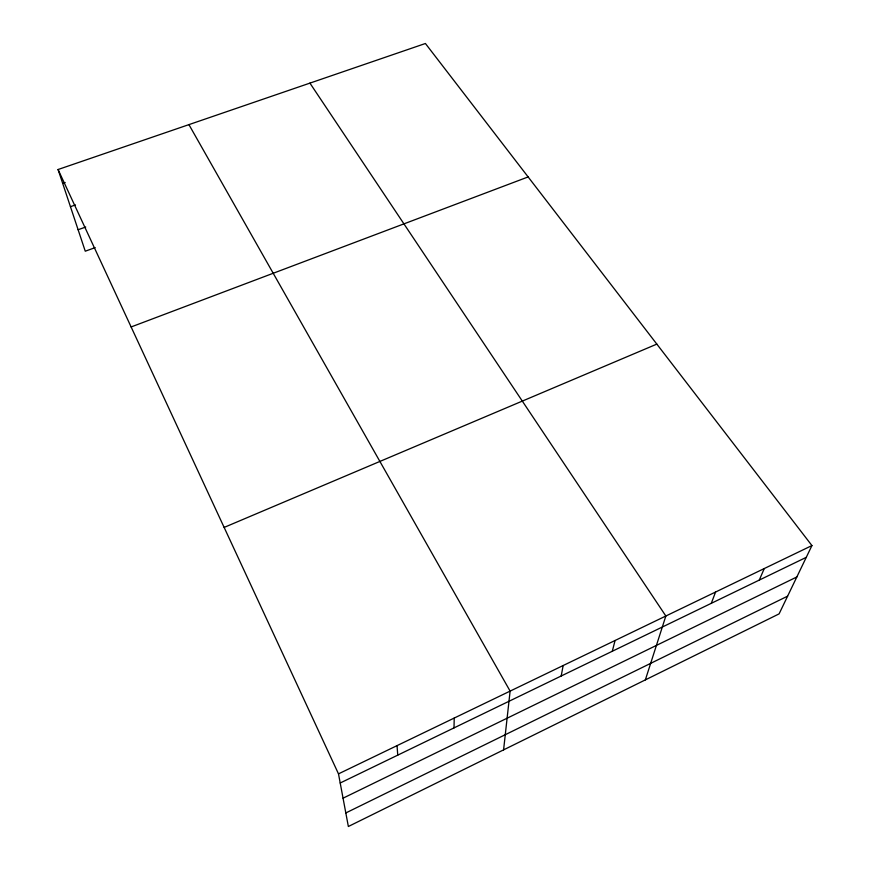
<?xml version="1.0" encoding="UTF-8"?>
<svg xmlns="http://www.w3.org/2000/svg" width="870" height="870" viewBox="0 0 870 870"><rect width="100%" height="100%" fill="white"/><g stroke="black" fill="none" stroke-linecap="round" stroke-linejoin="round"><path stroke-width="1.3" d="M453.999 727.896L454.227 718.054M503.589 749.864L510.114 691.106L188.931 124.627M561.193 676.001L563.162 665.528M612.295 651.26L615.068 640.494M645.355 679.883L665.854 616.004L309.927 83.118M711.301 603.312L715.575 592.024M759.282 580.083L764.262 568.556M811.928 545.566L779.096 613.872L348.359 826.5L338.495 773.865L58.072 169.519L425.408 43.5L811.928 545.566L338.495 773.865M345.814 812.95L787.611 596.157M343.052 798.182L796.833 576.962M340.213 783L806.272 557.333M224.145 527.416L656.839 344.107M131.131 326.957L528.133 176.936M95.2 247.624L85.26 251.202L58.072 169.519M78.115 229.734L85.728 227.026M70.448 206.69L75.483 204.918M62.683 183.374L65.185 182.504M397.035 745.633L397.753 755.138"/></g></svg>
